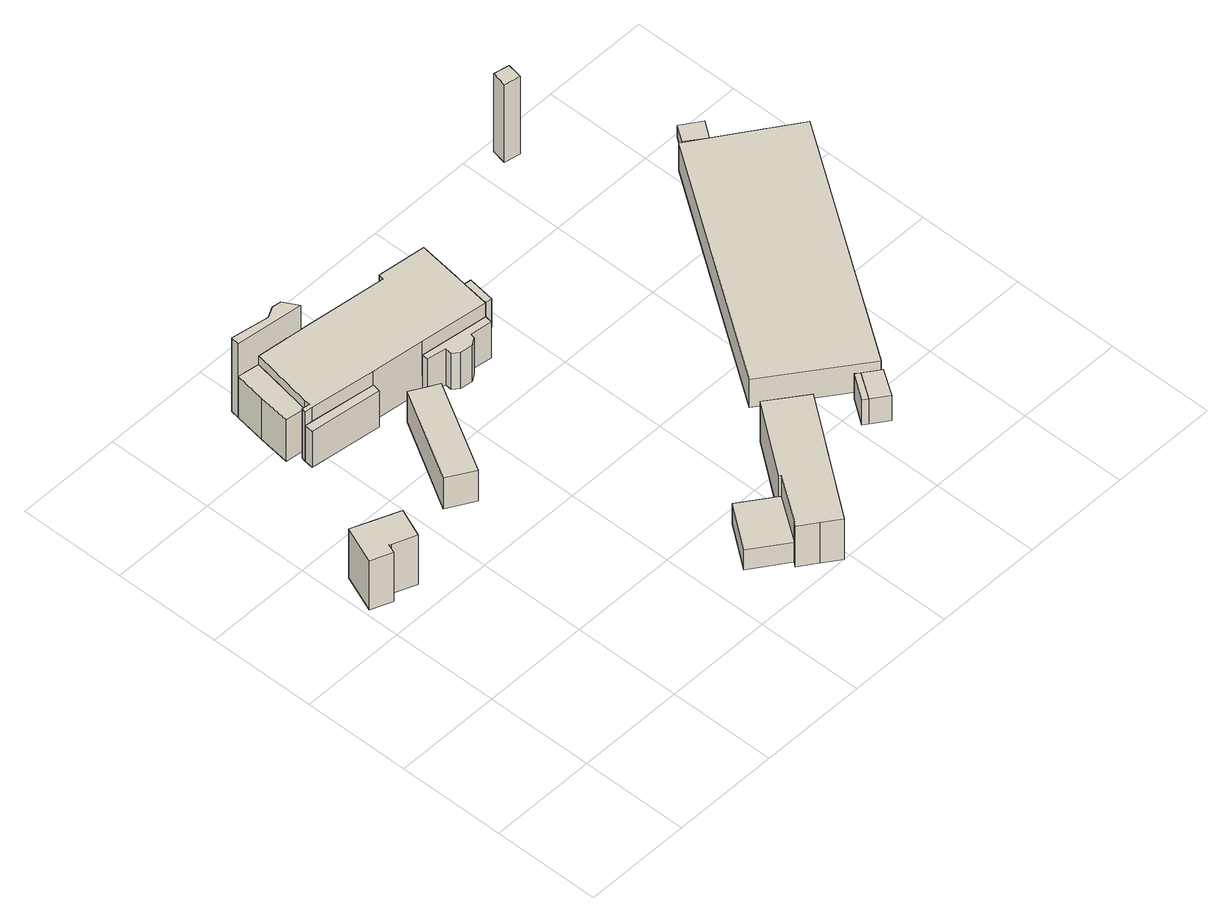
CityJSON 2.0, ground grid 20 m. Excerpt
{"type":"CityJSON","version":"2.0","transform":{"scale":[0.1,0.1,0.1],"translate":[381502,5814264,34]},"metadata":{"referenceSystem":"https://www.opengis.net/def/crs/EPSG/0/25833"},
"CityObjects":{
"building1":{"type":"Building","attributes":{"Gemeindeschluessel":"11000006","BezugspunktDach":"2200","function":"31001_2080","measuredHeight":12.95,"storeysAboveGround":1},"address":[{"country":"Germany","locality":"Berlin","thoroughfareNumber":"90 (2)","thoroughfareName":"Hüttenweg"}],"geometry":[{"type":"Solid","lod":"1","boundaries":[[[[0,1,2,3,4,5,6,7]],[[8,9,10,11,12,13,14,15]],[[8,15,7,6]],[[9,8,6,5]],[[10,9,5,4]],[[11,10,4,3]],[[12,11,3,2]],[[13,12,2,1]],[[14,13,1,0]],[[15,14,0,7]]]]}]},
"building2":{"type":"Building","attributes":{"Gemeindeschluessel":"11000006","BezugspunktDach":"2200","function":"31001_2080","measuredHeight":7.72,"storeysAboveGround":2},"address":[{"country":"Germany","locality":"Berlin","thoroughfareNumber":"90 (1)","thoroughfareName":"Hüttenweg"}],"geometry":[{"type":"Solid","lod":"1","boundaries":[[[[16,17,18,19,20]],[[21,22,23,24,25]],[[21,25,20,19]],[[22,21,19,18]],[[23,22,18,17]],[[24,23,17,16]],[[25,24,16,20]]]]}]},
"building3":{"type":"Building","attributes":{"name":"Paulsborn","Gemeindeschluessel":"11000006","function":"31001_2081"},"address":[{"country":"Germany","locality":"Berlin","thoroughfareNumber":"90","thoroughfareName":"Hüttenweg"}],"children":["building3-1","building3-2","building3-3","building3-4","building3-5"]},
"building3-1":{"type":"BuildingPart","attributes":{"BezugspunktDach":"2200","measuredHeight":16.03,"storeysAboveGround":2},"parents":["building3"],"geometry":[{"type":"MultiSurface","lod":"1","boundaries":[[[26,27,28,29,30,31,32,33,34,35,36,37,38,39,40,41,42]],[[43,44,45,46,47,48,49,50,51,52,53,54,55,56,57,58,59]],[[43,59,42,41]],[[44,43,41,40]],[[45,44,40,39]],[[60,61,62,63,45,62,61,64,39,38]],[[48,47,37,36]],[[49,48,36,35]],[[50,49,35,34]],[[51,50,34,33]],[[52,51,33,32]],[[53,52,32,31]],[[54,53,31,30]],[[55,54,30,29]],[[65,66,67,29,28]],[[57,56,28,27]],[[68,69,27,26]],[[59,70,68,58,26,42]],[[46,63,62,61,60]],[[64,61,62,45]],[[47,71,46,38,37]],[[56,55,67,66,65]],[[58,57,69,68]],[[72,58,68,70,59]]]}]},
"building3-2":{"type":"BuildingPart","attributes":{"BezugspunktDach":"2200","measuredHeight":8.2,"storeysAboveGround":2},"parents":["building3"],"geometry":[{"type":"MultiSurface","lod":"1","boundaries":[[[73,74,75,76,77,78,79,67,66,80]],[[56,55,81,82,83,84,85,86,87,88]],[[56,88,80,66]],[[81,55,67,79]],[[82,81,79,78]],[[83,82,78,77]],[[84,83,77,76]],[[85,84,76,75]],[[86,85,75,74]],[[87,86,74,73]],[[88,87,73,80]],[[56,89,66,67,55,90]]]}]},
"building3-3":{"type":"BuildingPart","attributes":{"BezugspunktDach":"2200","measuredHeight":11.7,"storeysAboveGround":2},"parents":["building3"],"geometry":[{"type":"MultiSurface","lod":"1","boundaries":[[[64,61,60,91,92,93]],[[94,95,46,62,45,96]],[[94,96,93,92]],[[95,94,92,91]],[[96,45,64,93]],[[95,91,60,46]],[[62,46,60,61]],[[45,97,62,61,64]]]}]},
"building3-4":{"type":"BuildingPart","attributes":{"BezugspunktDach":"2200","measuredHeight":16.74,"storeysAboveGround":2},"parents":["building3"],"geometry":[{"type":"MultiSurface","lod":"1","boundaries":[[[98,99,100,101,102,103]],[[104,105,106,107,47,95]],[[104,95,103,102]],[[105,104,102,101]],[[106,105,101,100]],[[107,106,100,99]],[[47,107,99,98]],[[91,60,38,37,98,103]],[[47,37,38,46]],[[95,46,60,91]]]}]},
"building3-5":{"type":"BuildingPart","attributes":{"BezugspunktDach":"2200","measuredHeight":8.2,"storeysAboveGround":2},"parents":["building3"],"geometry":[{"type":"MultiSurface","lod":"1","boundaries":[[[108,69,70,109]],[[59,57,110,111]],[[59,111,109,70]],[[59,58,57]],[[110,57,69,108]],[[111,110,108,109]],[[57,58,68,69]],[[70,68,58,59]]]}]},
"building4":{"type":"Building","attributes":{"Gemeindeschluessel":"11000006","function":"31001_2090"},"address":[{"country":"Germany","locality":"Berlin","thoroughfareNumber":"92 (1)","thoroughfareName":"Hüttenweg"}],"children":["building4-1","building4-2"]},
"building4-1":{"type":"BuildingPart","attributes":{"BezugspunktDach":"2200","measuredHeight":11.35,"storeysAboveGround":2},"parents":["building4"],"geometry":[{"type":"MultiSurface","lod":"1","boundaries":[[[112,113,114,115,116,117,118,119,120]],[[121,122,123,124,125,126,127,128,129]],[[121,129,120,119]],[[122,121,119,118]],[[130,131,132,118,117]],[[133,131,123,117,116]],[[125,124,116,115]],[[126,125,115,114]],[[127,126,114,113]],[[128,127,113,112]],[[129,128,112,120]],[[123,122,132,131,130]],[[134,124,123,131,133]]]}]},
"building4-2":{"type":"BuildingPart","attributes":{"BezugspunktDach":"2200","measuredHeight":4.48,"storeysAboveGround":2},"parents":["building4"],"geometry":[{"type":"Solid","lod":"1","boundaries":[[[[135,132,131,133,136,137]],[[138,124,123,122,121,139]],[[138,139,137,136]],[[124,138,136,133]],[[121,122,132,135]],[[139,121,135,137]],[[123,124,133,131]],[[123,131,132,122]]]]}]},
"building5":{"type":"Building","attributes":{"Gemeindeschluessel":"11000006","BezugspunktDach":"2200","function":"51009_1610","measuredHeight":6.52,"storeysAboveGround":0},"address":[{"country":"Germany","locality":"Berlin"}],"geometry":[{"type":"Solid","lod":"1","boundaries":[[[[140,141,142,143]],[[51,144,145,54]],[[51,54,143,142]],[[144,51,142,141]],[[145,144,141,140]],[[54,145,140,143]]]]}]},
"building6":{"type":"Building","attributes":{"Gemeindeschluessel":"11000006","BezugspunktDach":"2200","function":"51009_1610","measuredHeight":5.72,"storeysAboveGround":0},"address":[{"country":"Germany","locality":"Berlin"}],"geometry":[{"type":"Solid","lod":"1","boundaries":[[[[146,147,148,149]],[[150,151,152,153]],[[150,153,149,148]],[[151,150,148,147]],[[152,151,147,146]],[[153,152,146,149]]]]}]},
"building7":{"type":"Building","attributes":{"Gemeindeschluessel":"11000006","BezugspunktDach":"2200","function":"31001_3210","measuredHeight":5.7,"storeysAboveGround":2},"address":[{"country":"Germany","locality":"Berlin","thoroughfareNumber":"92 (2)","thoroughfareName":"Hüttenweg"}],"geometry":[{"type":"Solid","lod":"1","boundaries":[[[[154,155,147,146]],[[151,156,157,152]],[[151,152,146,147]],[[156,151,147,155]],[[157,156,155,154]],[[152,157,154,146]]]]}]},
"building8":{"type":"Building","attributes":{"Gemeindeschluessel":"11000006","BezugspunktDach":"2200","function":"31001_3210","measuredHeight":7.36,"storeysAboveGround":1},"address":[{"country":"Germany","locality":"Berlin","thoroughfareNumber":"92","thoroughfareName":"Hüttenweg"}],"geometry":[{"type":"Solid","lod":"1","boundaries":[[[[158,159,160,161,162]],[[163,164,165,166,167]],[[163,167,162,161]],[[164,163,161,160]],[[165,164,160,159]],[[166,165,159,158]],[[167,166,158,162]]]]}]},
"building9":{"type":"Building","attributes":{"Gemeindeschluessel":"11000006","BezugspunktDach":"2200","function":"31001_2055","measuredHeight":17.71,"storeysAboveGround":1},"address":[{"country":"Germany","locality":"Berlin","thoroughfareNumber":"90 (3)","thoroughfareName":"Hüttenweg"}],"geometry":[{"type":"Solid","lod":"1","boundaries":[[[[168,169,170,171]],[[172,173,174,175]],[[172,175,171,170]],[[173,172,170,169]],[[174,173,169,168]],[[175,174,168,171]]]]}]},
"building10":{"type":"Building","attributes":{"Gemeindeschluessel":"11000006","BezugspunktDach":"2200","function":"31001_2523","measuredHeight":3.23,"storeysAboveGround":1},"address":[{"country":"Germany","locality":"Berlin","thoroughfareNumber":"92","thoroughfareName":"Hüttenweg"}],"geometry":[{"type":"Solid","lod":"1","boundaries":[[[[176,177,178,179]],[[180,181,182,183]],[[180,183,179,178]],[[181,180,178,177]],[[182,181,177,176]],[[183,182,176,179]]]]}]}
},
"vertices":[
[39,442,127],[45,458,127],[49,456,127],[91,439,127],[113,492,127],[71,509,127],[28,527,127],[0,458,127],[28,527,15],[71,509,15],[113,492,15],[91,439,15],[49,456,15],[45,458,15],[39,442,15],[0,458,15],
[281,488,88],[377,655,88],[353,668,88],[329,682,88],[232,517,88],[329,682,18],[353,668,18],[377,655,18],[281,488,18],[232,517,18],
[172,737,135],[292,720,135],[390,707,135],[516,690,135],[521,725,135],[523,738,135],[526,760,135],[528,775,135],[537,840,135],[448,851,135],[446,841,135],[281,862,135],[195,872,135],[175,756,135],[174,745,135],[160,747,135],[158,739,135],[160,747,22],[174,745,22],[175,756,22],[195,872,22],[281,862,22],[446,841,22],[448,851,22],[537,840,22],[528,775,22],[526,760,22],[523,738,22],[521,725,22],[516,690,22],[390,707,22],[292,720,22],[172,737,22],[158,739,22],[195,872,116],[185,814,116],[185,814,22],[186,820,22],[175,756,116],[390,707,56],[390,707,104],[516,690,104],[172,737,104],[292,720,104],[158,739,104],[264,864,22],[159,739,22],
[424,689,104],[423,676,104],[434,667,104],[457,664,104],[471,672,104],[473,682,104],[514,676,104],[390,695,104],[514,676,22],[473,682,22],[471,672,22],[457,664,22],[434,667,22],[423,676,22],[424,689,22],[390,695,22],[390,707,33],[510,691,22],
[155,878,116],[146,820,116],[138,761,116],[146,820,22],[155,878,22],[138,761,22],[182,795,22],
[281,862,190],[265,890,190],[248,892,190],[228,882,190],[158,894,190],[155,878,190],[158,894,22],[228,882,22],[248,892,22],[265,890,22],
[289,704,104],[156,723,104],[289,704,22],[156,723,22],
[557,22,92],[588,0,92],[749,214,92],[682,264,92],[586,136,92],[589,134,92],[531,52,92],[531,53,92],[525,45,92],[531,53,0],[531,52,0],[589,134,0],[586,136,0],[682,264,0],[749,214,0],[588,0,0],[557,22,0],[525,45,0],[589,134,23],[589,134,45],[531,52,45],[586,136,45],[586,136,23],
[531,53,45],[526,179,45],[466,99,45],[526,179,0],[466,99,0],
[561,719,88],[568,769,88],[528,775,88],[521,725,88],[568,769,22],[561,719,22],
[816,159,68],[848,206,68],[840,212,68],[807,166,68],[840,212,11],[848,206,11],[816,159,11],[807,166,11],
[846,138,68],[877,185,68],[877,185,11],[846,138,11],
[886,198,71],[1182,622,71],[1097,681,71],[1011,740,71],[718,321,71],[1011,740,8],[1097,681,8],[1182,622,8],[886,198,8],[718,321,8],
[865,940,192],[870,968,192],[841,974,192],[835,946,192],[841,974,15],[870,968,15],[865,940,15],[835,946,15],
[1073,733,38],[1095,763,38],[1059,788,38],[1039,759,38],[1059,788,10],[1095,763,10],[1073,733,10],[1039,759,10]
]}
